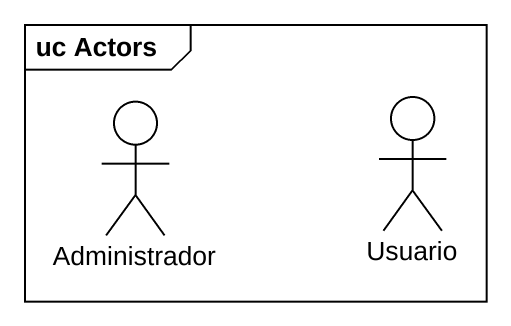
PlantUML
@startuml
mainframe uc Actors
actor Administrador
actor Usuario
@enduml
